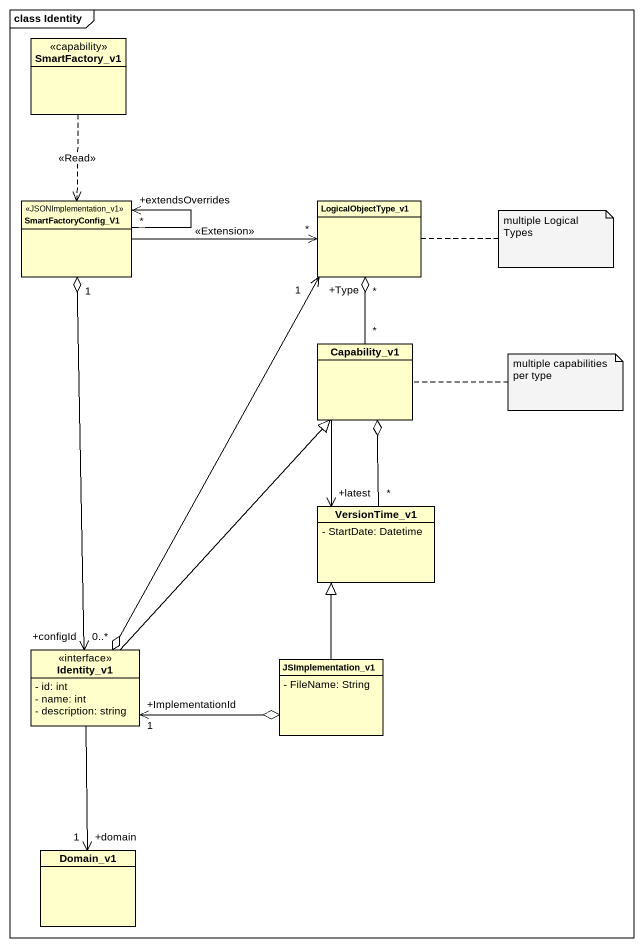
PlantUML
@startuml
mainframe class Identity
hide circle
hide empty members
skinparam classAttributeIconSize 0
class SmartFactory_v1 <<capability>>
class SmartFactoryConfig_V1 <<JSONImplementation_v1>>
class LogicalObjectType_v1
class Capability_v1
class VersionTime_v1 {
  - StartDate: Datetime
}
class Identity_v1 <<interface>> {
  - id: int
  - name: int
  - description: string
}
class JSImplementation_v1 {
  - FileName: String
}
class Domain_v1
SmartFactory_v1 ..> SmartFactoryConfig_V1 : <<Read>>
SmartFactoryConfig_V1 --> "+extendsOverrides\n*" SmartFactoryConfig_V1
SmartFactoryConfig_V1 -right-> "*" LogicalObjectType_v1 : <<Extension>>
LogicalObjectType_v1 "+Type\n1" <--o Identity_v1
Capability_v1 "*" -up-o "*" LogicalObjectType_v1
Capability_v1 --> "+latest" VersionTime_v1
VersionTime_v1 "*" -up-o Capability_v1
Identity_v1 "+configId\n0..*" <-up-o "1" SmartFactoryConfig_V1
Identity_v1 -up-|> Capability_v1
Identity_v1 "+ImplementationId\n1" <-right-o JSImplementation_v1
Identity_v1 --> "+domain\n1" Domain_v1
JSImplementation_v1 -up-|> VersionTime_v1
note right of LogicalObjectType_v1 : multiple Logical Types
note right of Capability_v1 : multiple capabilities per type
@enduml
